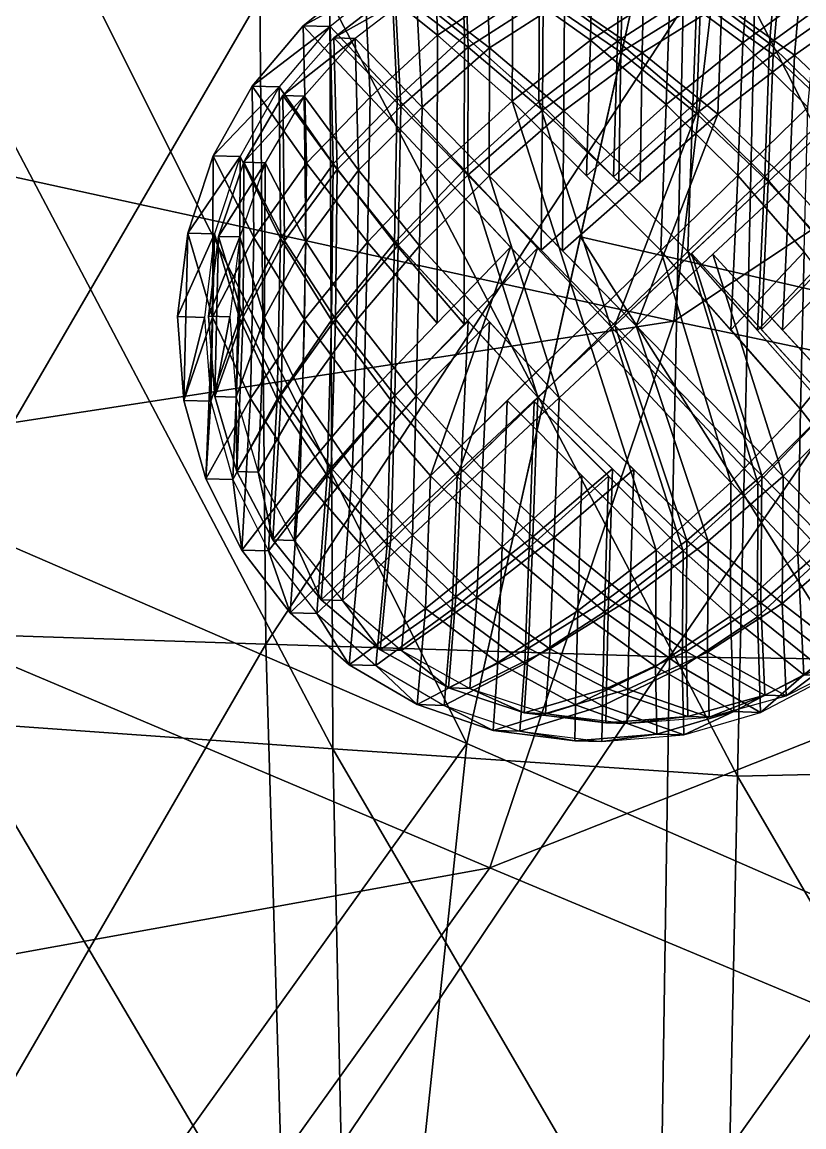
# Model space of a CAD drawing. Extents: x -23.6 to 25, y -17.9 to 25.9.
# Drawn here: x 7.815 to 10.476, y -5.419 to -1.656 of the extents above; entities that cross this region are included whole.
import ezdxf

# ---------------------------------------------------------------- set-up
doc = ezdxf.new("R2010")
doc.units = 0

msp = doc.modelspace()

# ---------------------------------------------------------------- linework, layer by layer
at = {"layer": 'Corps0', "color": 7}
for points in [[(6.93188, -0.62274, -42.62158), (10.27142, -0.67144, -41.20996), (6.63897, -1.93182, -42.61737)], [(7.0263, -3.11541, 5.98345), (9.32891, -4.11273, 4.34222), (7.5838, -0.6239, 5.97534)], [(10.10137, -0.66082, 4.33087), (7.5838, -0.6239, 5.97534), (9.32891, -4.11273, 4.34222)], [(10.03314, -2.67437, -41.20648), (6.63897, -1.93182, -42.61737), (10.27142, -0.67144, -41.20996)], [(9.7152, -2.38671, 4.3366), (12.04901, -2.92132, 1.81176), (10.10137, -0.66082, 4.33087)], [(10.27142, -0.67144, -41.20996), (12.99237, -0.71087, -38.8836), (10.03314, -2.67437, -41.20648)], [(12.3366, -0.6939, 1.80749), (10.10137, -0.66082, 4.33087), (12.04901, -2.92132, 1.81176)], [(12.69195, -3.23547, -38.87927), (10.03314, -2.67437, -41.20648), (12.99237, -0.71087, -38.8836)], [(6.63897, -1.93182, -42.61737), (10.03314, -2.67437, -41.20648), (6.34588, -3.24096, -42.61309)], [(9.32891, -4.11273, 4.34222), (11.37158, -5.00653, 1.82159), (9.7152, -2.38671, 4.3366)], [(12.04901, -2.92132, 1.81176), (9.7152, -2.38671, 4.3366), (11.37158, -5.00653, 1.82159)], [(9.40655, -4.53588, -41.19744), (6.34588, -3.24096, -42.61309), (10.03314, -2.67437, -41.20648)], [(10.03314, -2.67437, -41.20648), (12.69195, -3.23547, -38.87927), (9.40655, -4.53588, -41.19744)], [(9.32891, -4.11273, 4.34222), (7.0263, -3.11541, 5.98345), (7.32067, -6.91595, 4.37139)], [(11.90222, -5.58166, -38.86785), (9.40655, -4.53588, -41.19744), (12.69195, -3.23547, -38.87927)], [(6.34588, -3.24096, -42.61309), (9.40655, -4.53588, -41.19744), (4.82232, -5.36737, -42.59088)], [(7.32067, -6.91595, 4.37139), (8.86254, -8.50885, 1.85809), (9.32891, -4.11273, 4.34222)], [(11.37158, -5.00653, 1.82159), (9.32891, -4.11273, 4.34222), (8.86254, -8.50885, 1.85809)], [(7.15789, -7.67431, -41.16473), (4.82232, -5.36737, -42.59088), (9.40655, -4.53588, -41.19744)], [(9.40655, -4.53588, -41.19744), (11.90222, -5.58166, -38.86785), (7.15789, -7.67431, -41.16473)], [(10.11712, -6.75762, 1.83984), (11.85498, -7.98522, -1.41027), (11.37158, -5.00653, 1.82159)]]:
    msp.add_3dface(points, dxfattribs=at)
at = {"layer": 'Jambe_d15', "color": 2}
for points in [[(8.98052, -1.50018, -38.43566), (9.22912, -1.70025, -38.43029), (9.21856, -1.37518, -38.43072)], [(9.07202, -1.50292, -42.75885), (9.32061, -1.703, -42.7536), (9.31005, -1.37792, -42.7539)], [(9.48504, -1.5288, -38.42498), (9.21856, -1.37518, -38.43072), (9.22912, -1.70025, -38.43029)], [(9.57653, -1.53155, -42.74829), (9.31005, -1.37792, -42.7539), (9.32061, -1.703, -42.7536)], [(9.48504, -1.5288, -38.42498), (9.74963, -1.71777, -38.41931), (9.75665, -1.39764, -38.41937)], [(9.57653, -1.53155, -42.74829), (9.84112, -1.72052, -42.74261), (9.84814, -1.40039, -42.74267)], [(10.0213, -1.54193, -38.41363), (9.75665, -1.39764, -38.41937), (9.74963, -1.71777, -38.41931)], [(10.11279, -1.54467, -42.73693), (9.84814, -1.40039, -42.74267), (9.84112, -1.72052, -42.74261)], [(10.0213, -1.54193, -38.41363), (10.2677, -1.72607, -38.40832), (10.29565, -1.39935, -38.40795)], [(10.11279, -1.54467, -42.73693), (10.35919, -1.72882, -42.73162), (10.38714, -1.40209, -42.73114)], [(10.52777, -1.53491, -38.40289), (10.29565, -1.39935, -38.40795), (10.2677, -1.72607, -38.40832)], [(10.61926, -1.53765, -42.72607), (10.38714, -1.40209, -42.73114), (10.35919, -1.72882, -42.73162)], [(8.98052, -1.50018, -38.43566), (9.07202, -1.50292, -42.75885), (8.77197, -1.66827, -38.44)], [(8.77197, -1.66827, -38.44), (8.99993, -1.91198, -38.43499), (8.98052, -1.50018, -38.43566)], [(8.86346, -1.67102, -42.76318), (8.77197, -1.66827, -38.44), (9.07202, -1.50292, -42.75885)], [(8.86346, -1.67102, -42.76318), (9.09143, -1.91473, -42.7583), (9.07202, -1.50292, -42.75885)], [(9.22912, -1.70025, -38.43029), (8.98052, -1.50018, -38.43566), (8.99993, -1.91198, -38.43499)], [(9.32061, -1.703, -42.7536), (9.07202, -1.50292, -42.75885), (9.09143, -1.91473, -42.7583)], [(9.22912, -1.70025, -38.43029), (9.48254, -1.92498, -38.4248), (9.48504, -1.5288, -38.42498)], [(9.32061, -1.703, -42.7536), (9.57403, -1.92773, -42.7481), (9.57653, -1.53155, -42.74829)], [(9.74963, -1.71777, -38.41931), (9.48504, -1.5288, -38.42498), (9.48254, -1.92498, -38.4248)], [(9.84112, -1.72052, -42.74261), (9.57653, -1.53155, -42.74829), (9.57403, -1.92773, -42.7481)], [(9.74963, -1.71777, -38.41931), (10.00665, -1.9364, -38.41369), (10.0213, -1.54193, -38.41363)], [(10.2677, -1.72607, -38.40832), (10.0213, -1.54193, -38.41363), (10.00665, -1.9364, -38.41369)], [(10.2677, -1.72607, -38.40832), (10.4898, -1.94537, -38.40344), (10.52777, -1.53491, -38.40289)], [(10.35919, -1.72882, -42.73162), (10.58129, -1.94812, -42.72674), (10.61926, -1.53765, -42.72607)], [(9.84112, -1.72052, -42.74261), (10.09814, -1.93914, -42.73699), (10.11279, -1.54467, -42.73693)], [(10.35919, -1.72882, -42.73162), (10.11279, -1.54467, -42.73693), (10.09814, -1.93914, -42.73699)], [(8.77197, -1.66827, -38.44), (8.86346, -1.67102, -42.76318), (8.59826, -1.87371, -38.44354)], [(8.59826, -1.87371, -38.44354), (8.78277, -2.13635, -38.43951), (8.77197, -1.66827, -38.44)], [(8.68975, -1.87646, -42.76672), (8.59826, -1.87371, -38.44354), (8.86346, -1.67102, -42.76318)], [(8.68975, -1.87646, -42.76672), (8.87426, -2.13909, -42.76281), (8.86346, -1.67102, -42.76318)], [(8.99993, -1.91198, -38.43499), (8.77197, -1.66827, -38.44), (8.78277, -2.13635, -38.43951)], [(9.09143, -1.91473, -42.7583), (8.86346, -1.67102, -42.76318), (8.87426, -2.13909, -42.76281)], [(8.99993, -1.91198, -38.43499), (9.22808, -2.1557, -38.43005), (9.22912, -1.70025, -38.43029)], [(9.09143, -1.91473, -42.7583), (9.31958, -2.15844, -42.75335), (9.32061, -1.703, -42.7536)], [(9.48254, -1.92498, -38.4248), (9.22912, -1.70025, -38.43029), (9.22808, -2.1557, -38.43005)], [(9.57403, -1.92773, -42.7481), (9.32061, -1.703, -42.7536), (9.31958, -2.15844, -42.75335)], [(9.48254, -1.92498, -38.4248), (9.73596, -2.17956, -38.41931), (9.74963, -1.71777, -38.41931)], [(9.57403, -1.92773, -42.7481), (9.82745, -2.18231, -42.74261), (9.84112, -1.72052, -42.74261)], [(10.00665, -1.9364, -38.41369), (9.74963, -1.71777, -38.41931), (9.73596, -2.17956, -38.41931)], [(10.09814, -1.93914, -42.73699), (9.84112, -1.72052, -42.74261), (9.82745, -2.18231, -42.74261)], [(10.00665, -1.9364, -38.41369), (10.25103, -2.17864, -38.40838), (10.2677, -1.72607, -38.40832)], [(10.09814, -1.93914, -42.73699), (10.34252, -2.18139, -42.73168), (10.35919, -1.72882, -42.73162)], [(10.4898, -1.94537, -38.40344), (10.2677, -1.72607, -38.40832), (10.25103, -2.17864, -38.40838)], [(10.58129, -1.94812, -42.72674), (10.35919, -1.72882, -42.73162), (10.34252, -2.18139, -42.73168)], [(8.59826, -1.87371, -38.44354), (8.68975, -1.87646, -42.76672), (8.46533, -2.11096, -38.44622)], [(8.46533, -2.11096, -38.44622), (8.60357, -2.38983, -38.44311), (8.59826, -1.87371, -38.44354)], [(8.55682, -2.1137, -42.7694), (8.46533, -2.11096, -38.44622), (8.68975, -1.87646, -42.76672)], [(8.55682, -2.1137, -42.7694), (8.69506, -2.39257, -42.76641), (8.68975, -1.87646, -42.76672)], [(8.78277, -2.13635, -38.43951), (8.59826, -1.87371, -38.44354), (8.60357, -2.38983, -38.44311)], [(8.87426, -2.13909, -42.76281), (8.68975, -1.87646, -42.76672), (8.69506, -2.39257, -42.76641)], [(8.78277, -2.13635, -38.43951), (8.99108, -2.40502, -38.43487), (8.99993, -1.91198, -38.43499)], [(8.87426, -2.13909, -42.76281), (9.08258, -2.40777, -42.75817), (9.09143, -1.91473, -42.7583)], [(9.22808, -2.1557, -38.43005), (8.99993, -1.91198, -38.43499), (8.99108, -2.40502, -38.43487)], [(9.31958, -2.15844, -42.75335), (9.09143, -1.91473, -42.7583), (9.08258, -2.40777, -42.75817)], [(9.22808, -2.1557, -38.43005), (9.7279, -2.68969, -38.41918), (9.48254, -1.92498, -38.4248)], [(9.31958, -2.15844, -42.75335), (9.81939, -2.69244, -42.74249), (9.57403, -1.92773, -42.7481)], [(9.98944, -2.43414, -38.41375), (9.48254, -1.92498, -38.4248), (9.7279, -2.68969, -38.41918)], [(10.08093, -2.43688, -42.73706), (9.57403, -1.92773, -42.7481), (9.81939, -2.69244, -42.74249)], [(9.73596, -2.17956, -38.41931), (9.98944, -2.43414, -38.41375), (10.00665, -1.9364, -38.41369)], [(9.82745, -2.18231, -42.74261), (10.08093, -2.43688, -42.73706), (10.09814, -1.93914, -42.73699)], [(10.25103, -2.17864, -38.40838), (10.00665, -1.9364, -38.41369), (9.98944, -2.43414, -38.41375)], [(10.34252, -2.18139, -42.73168), (10.09814, -1.93914, -42.73699), (10.08093, -2.43688, -42.73706)], [(10.25103, -2.17864, -38.40838), (10.4765, -2.43841, -38.40344), (10.4898, -1.94537, -38.40344)], [(10.34252, -2.18139, -42.73168), (10.56799, -2.44116, -42.72674), (10.58129, -1.94812, -42.72674)], [(8.46533, -2.11096, -38.44622), (8.55682, -2.1137, -42.7694), (8.37878, -2.37445, -38.44787)], [(8.37878, -2.37445, -38.44787), (8.46325, -2.66113, -38.44598), (8.46533, -2.11096, -38.44622)], [(8.47027, -2.37719, -42.77105), (8.37878, -2.37445, -38.44787), (8.55682, -2.1137, -42.7694)], [(8.60357, -2.38983, -38.44311), (8.46533, -2.11096, -38.44622), (8.46325, -2.66113, -38.44598)], [(8.47027, -2.37719, -42.77105), (8.55474, -2.66387, -42.76928), (8.55682, -2.1137, -42.7694)], [(8.69506, -2.39257, -42.76641), (8.55682, -2.1137, -42.7694), (8.55474, -2.66387, -42.76928)], [(8.60357, -2.38983, -38.44311), (8.77661, -2.66833, -38.43933), (8.78277, -2.13635, -38.43951)], [(8.69506, -2.39257, -42.76641), (8.8681, -2.67108, -42.76263), (8.87426, -2.13909, -42.76281)], [(8.99108, -2.40502, -38.43487), (8.78277, -2.13635, -38.43951), (8.77661, -2.66833, -38.43933)], [(9.08258, -2.40777, -42.75817), (8.87426, -2.13909, -42.76281), (8.8681, -2.67108, -42.76263)], [(8.99108, -2.40502, -38.43487), (9.22821, -2.68151, -38.42968), (9.22808, -2.1557, -38.43005)], [(9.08258, -2.40777, -42.75817), (9.3197, -2.68426, -42.75299), (9.31958, -2.15844, -42.75335)], [(9.4779, -2.42266, -38.42456), (9.22808, -2.1557, -38.43005), (9.22821, -2.68151, -38.42968)], [(9.56939, -2.42541, -42.74786), (9.31958, -2.15844, -42.75335), (9.3197, -2.68426, -42.75299)], [(9.98944, -2.43414, -38.41375), (10.22705, -2.70391, -38.4085), (10.25103, -2.17864, -38.40838)], [(10.08093, -2.43688, -42.73706), (10.31854, -2.70666, -42.73181), (10.34252, -2.18139, -42.73168)], [(10.4765, -2.43841, -38.40344), (10.25103, -2.17864, -38.40838), (10.22705, -2.70391, -38.4085)], [(10.56799, -2.44116, -42.72674), (10.34252, -2.18139, -42.73168), (10.31854, -2.70666, -42.73181)], [(8.37878, -2.37445, -38.44787), (8.47027, -2.37719, -42.77105), (8.34436, -2.65875, -38.44842)], [(8.34436, -2.65875, -38.44842), (8.36602, -2.94415, -38.44781), (8.37878, -2.37445, -38.44787)], [(8.43585, -2.66149, -42.7716), (8.34436, -2.65875, -38.44842), (8.47027, -2.37719, -42.77105)], [(8.46325, -2.66113, -38.44598), (8.37878, -2.37445, -38.44787), (8.36602, -2.94415, -38.44781)], [(8.43585, -2.66149, -42.7716), (8.45751, -2.94689, -42.77099), (8.47027, -2.37719, -42.77105)], [(8.55474, -2.66387, -42.76928), (8.47027, -2.37719, -42.77105), (8.45751, -2.94689, -42.77099)], [(8.46325, -2.66113, -38.44598), (8.59228, -2.93762, -38.44305), (8.60357, -2.38983, -38.44311)], [(8.55474, -2.66387, -42.76928), (8.68377, -2.94036, -42.76635), (8.69506, -2.39257, -42.76641)], [(8.77661, -2.66833, -38.43933), (8.60357, -2.38983, -38.44311), (8.59228, -2.93762, -38.44305)], [(8.8681, -2.67108, -42.76263), (8.69506, -2.39257, -42.76641), (8.68377, -2.94036, -42.76635)], [(8.77661, -2.66833, -38.43933), (8.97869, -2.94042, -38.43487), (8.99108, -2.40502, -38.43487)], [(8.8681, -2.67108, -42.76263), (9.07019, -2.94317, -42.75817), (9.08258, -2.40777, -42.75817)], [(9.22821, -2.68151, -38.42968), (8.99108, -2.40502, -38.43487), (8.97869, -2.94042, -38.43487)], [(9.3197, -2.68426, -42.75299), (9.08258, -2.40777, -42.75817), (9.07019, -2.94317, -42.75817)], [(8.97869, -2.94042, -38.43487), (9.20465, -3.20062, -38.42987), (9.4779, -2.42266, -38.42456)], [(9.07019, -2.94317, -42.75817), (9.29614, -3.20336, -42.75317), (9.56939, -2.42541, -42.74786)], [(9.7279, -2.68969, -38.41918), (9.4779, -2.42266, -38.42456), (9.20465, -3.20062, -38.42987)], [(9.81939, -2.69244, -42.74249), (9.56939, -2.42541, -42.74786), (9.29614, -3.20336, -42.75317)], [(9.7279, -2.68969, -38.41918), (10.22753, -3.22357, -38.4082), (9.98944, -2.43414, -38.41375)], [(9.81939, -2.69244, -42.74249), (10.31903, -3.22631, -42.7315), (10.08093, -2.43688, -42.73706)], [(10.46484, -2.97381, -38.40338), (9.98944, -2.43414, -38.41375), (10.22753, -3.22357, -38.4082)], [(10.55633, -2.97656, -42.72668), (10.08093, -2.43688, -42.73706), (10.31903, -3.22631, -42.7315)], [(10.22705, -2.70391, -38.4085), (10.46484, -2.97381, -38.40338), (10.4765, -2.43841, -38.40344)], [(10.31854, -2.70666, -42.73181), (10.55633, -2.97656, -42.72668), (10.56799, -2.44116, -42.72674)], [(10.67907, -2.71099, -38.39898), (10.4765, -2.43841, -38.40344), (10.46484, -2.97381, -38.40338)], [(8.34436, -2.65875, -38.44842), (8.43585, -2.66149, -42.7716), (8.36602, -2.94415, -38.44781)], [(8.36602, -2.94415, -38.44781), (8.44061, -3.2113, -38.44604), (8.46325, -2.66113, -38.44598)], [(8.45751, -2.94689, -42.77099), (8.36602, -2.94415, -38.44781), (8.43585, -2.66149, -42.7716)], [(8.59228, -2.93762, -38.44305), (8.46325, -2.66113, -38.44598), (8.44061, -3.2113, -38.44604)], [(8.45751, -2.94689, -42.77099), (8.5321, -3.21405, -42.76922), (8.55474, -2.66387, -42.76928)], [(8.68377, -2.94036, -42.76635), (8.55474, -2.66387, -42.76928), (8.5321, -3.21405, -42.76922)], [(8.59228, -2.93762, -38.44305), (8.76141, -3.19738, -38.43927), (8.77661, -2.66833, -38.43933)], [(8.68377, -2.94036, -42.76635), (8.8529, -3.20013, -42.76257), (8.8681, -2.67108, -42.76263)], [(8.97869, -2.94042, -38.43487), (8.77661, -2.66833, -38.43933), (8.76141, -3.19738, -38.43927)], [(9.07019, -2.94317, -42.75817), (8.8681, -2.67108, -42.76263), (8.8529, -3.20013, -42.76257)], [(9.46624, -2.94512, -38.42449), (9.97302, -3.45428, -38.41351), (9.7279, -2.68969, -38.41918)], [(9.55773, -2.94787, -42.7478), (10.06451, -3.45703, -42.73681), (9.81939, -2.69244, -42.74249)], [(10.22753, -3.22357, -38.4082), (9.7279, -2.68969, -38.41918), (9.97302, -3.45428, -38.41351)], [(10.31903, -3.22631, -42.7315), (9.81939, -2.69244, -42.74249), (10.06451, -3.45703, -42.73681)], [(10.46484, -2.97381, -38.40338), (10.67041, -3.24023, -38.3988), (10.67907, -2.71099, -38.39898)], [(8.36602, -2.94415, -38.44781), (8.45751, -2.94689, -42.77099), (8.44061, -3.2113, -38.44604)], [(8.44061, -3.2113, -38.44604), (8.5628, -3.45428, -38.44335), (8.59228, -2.93762, -38.44305)], [(8.5321, -3.21405, -42.76922), (8.44061, -3.2113, -38.44604), (8.45751, -2.94689, -42.77099)], [(8.5321, -3.21405, -42.76922), (8.65429, -3.45703, -42.76654), (8.68377, -2.94036, -42.76635)], [(8.76141, -3.19738, -38.43927), (8.59228, -2.93762, -38.44305), (8.5628, -3.45428, -38.44335)], [(8.8529, -3.20013, -42.76257), (8.68377, -2.94036, -42.76635), (8.65429, -3.45703, -42.76654)], [(8.76141, -3.19738, -38.43927), (8.96582, -3.43395, -38.43481), (8.97869, -2.94042, -38.43487)], [(8.8529, -3.20013, -42.76257), (9.05731, -3.4367, -42.75811), (9.07019, -2.94317, -42.75817)], [(9.20465, -3.20062, -38.42987), (8.97869, -2.94042, -38.43487), (8.96582, -3.43395, -38.43481)], [(9.29614, -3.20336, -42.75317), (9.07019, -2.94317, -42.75817), (9.05731, -3.4367, -42.75811)], [(9.20465, -3.20062, -38.42987), (9.44891, -3.44287, -38.42456), (9.46624, -2.94512, -38.42449)], [(9.29614, -3.20336, -42.75317), (9.5404, -3.44561, -42.74786), (9.55773, -2.94787, -42.7478)], [(9.7196, -3.1997, -38.41894), (9.46624, -2.94512, -38.42449), (9.44891, -3.44287, -38.42456)], [(9.81109, -3.20245, -42.74224), (9.55773, -2.94787, -42.7478), (9.5404, -3.44561, -42.74786)], [(10.22753, -3.22357, -38.4082), (10.45568, -3.46734, -38.40325), (10.46484, -2.97381, -38.40338)], [(10.31903, -3.22631, -42.7315), (10.54718, -3.47009, -42.72656), (10.55633, -2.97656, -42.72668)], [(10.67041, -3.24023, -38.3988), (10.46484, -2.97381, -38.40338), (10.45568, -3.46734, -38.40325)], [(8.5628, -3.45428, -38.44335), (8.72711, -3.66735, -38.43969), (8.76141, -3.19738, -38.43927)], [(8.96582, -3.43395, -38.43481), (8.76141, -3.19738, -38.43927), (8.72711, -3.66735, -38.43969)], [(8.44061, -3.2113, -38.44604), (8.5321, -3.21405, -42.76922), (8.5628, -3.45428, -38.44335)], [(8.65429, -3.45703, -42.76654), (8.5628, -3.45428, -38.44335), (8.5321, -3.21405, -42.76922)], [(8.65429, -3.45703, -42.76654), (8.8186, -3.6701, -42.76287), (8.8529, -3.20013, -42.76257)], [(9.05731, -3.4367, -42.75811), (8.8529, -3.20013, -42.76257), (8.8186, -3.6701, -42.76287)], [(8.96582, -3.43395, -38.43481), (9.18786, -3.65319, -38.42993), (9.20465, -3.20062, -38.42987)], [(9.05731, -3.4367, -42.75811), (9.27935, -3.65594, -42.75323), (9.29614, -3.20336, -42.75317)], [(9.44891, -3.44287, -38.42456), (9.20465, -3.20062, -38.42987), (9.18786, -3.65319, -38.42993)], [(9.5404, -3.44561, -42.74786), (9.29614, -3.20336, -42.75317), (9.27935, -3.65594, -42.75323)], [(9.44891, -3.44287, -38.42456), (9.70605, -3.66149, -38.419), (9.7196, -3.1997, -38.41894)], [(9.5404, -3.44561, -42.74786), (9.79754, -3.66424, -42.7423), (9.81109, -3.20245, -42.74224)], [(9.97302, -3.45428, -38.41351), (9.7196, -3.1997, -38.41894), (9.70605, -3.66149, -38.419)], [(10.06451, -3.45703, -42.73681), (9.81109, -3.20245, -42.74224), (9.79754, -3.66424, -42.7423)], [(9.97302, -3.45428, -38.41351), (10.22644, -3.67895, -38.40795), (10.22753, -3.22357, -38.4082)], [(10.06451, -3.45703, -42.73681), (10.31793, -3.6817, -42.73126), (10.31903, -3.22631, -42.7315)], [(10.45568, -3.46734, -38.40325), (10.22753, -3.22357, -38.4082), (10.22644, -3.67895, -38.40795)], [(10.54718, -3.47009, -42.72656), (10.31903, -3.22631, -42.7315), (10.31793, -3.6817, -42.73126)], [(10.45568, -3.46734, -38.40325), (10.68383, -3.71124, -38.39825), (10.67041, -3.24023, -38.3988)], [(8.5628, -3.45428, -38.44335), (8.65429, -3.45703, -42.76654), (8.72711, -3.66735, -38.43969)], [(8.8186, -3.6701, -42.76287), (8.72711, -3.66735, -38.43969), (8.65429, -3.45703, -42.76654)], [(8.72711, -3.66735, -38.43969), (8.92797, -3.84448, -38.43536), (8.96582, -3.43395, -38.43481)], [(8.8186, -3.6701, -42.76287), (9.01947, -3.84722, -42.75854), (9.05731, -3.4367, -42.75811)], [(9.18786, -3.65319, -38.42993), (8.96582, -3.43395, -38.43481), (8.92797, -3.84448, -38.43536)], [(9.27935, -3.65594, -42.75323), (9.05731, -3.4367, -42.75811), (9.01947, -3.84722, -42.75854)], [(9.18786, -3.65319, -38.42993), (9.43426, -3.8374, -38.42462), (9.44891, -3.44287, -38.42456)], [(9.27935, -3.65594, -42.75323), (9.52575, -3.84014, -42.74792), (9.5404, -3.44561, -42.74786)], [(9.70605, -3.66149, -38.419), (9.44891, -3.44287, -38.42456), (9.43426, -3.8374, -38.42462)], [(9.79754, -3.66424, -42.7423), (9.5404, -3.44561, -42.74786), (9.52575, -3.84014, -42.74792)], [(9.70605, -3.66149, -38.419), (9.97058, -3.85052, -38.41326), (9.97302, -3.45428, -38.41351)], [(9.79754, -3.66424, -42.7423), (10.06207, -3.85327, -42.73657), (10.06451, -3.45703, -42.73681)], [(10.22644, -3.67895, -38.40795), (9.97302, -3.45428, -38.41351), (9.97058, -3.85052, -38.41326)], [(10.31793, -3.6817, -42.73126), (10.06451, -3.45703, -42.73681), (10.06207, -3.85327, -42.73657)], [(10.22644, -3.67895, -38.40795), (10.47521, -3.87921, -38.40258), (10.45568, -3.46734, -38.40325)], [(10.31793, -3.6817, -42.73126), (10.56671, -3.88195, -42.72576), (10.54718, -3.47009, -42.72656)], [(10.68383, -3.71124, -38.39825), (10.45568, -3.46734, -38.40325), (10.47521, -3.87921, -38.40258)], [(8.72711, -3.66735, -38.43969), (8.8186, -3.6701, -42.76287), (8.92797, -3.84448, -38.43536)], [(9.01947, -3.84722, -42.75854), (8.92797, -3.84448, -38.43536), (8.8186, -3.6701, -42.76287)], [(8.92797, -3.84448, -38.43536), (9.16015, -3.9801, -38.43029), (9.18786, -3.65319, -38.42993)], [(9.01947, -3.84722, -42.75854), (9.25164, -3.98284, -42.75347), (9.27935, -3.65594, -42.75323)], [(9.43426, -3.8374, -38.42462), (9.18786, -3.65319, -38.42993), (9.16015, -3.9801, -38.43029)], [(9.52575, -3.84014, -42.74792), (9.27935, -3.65594, -42.75323), (9.25164, -3.98284, -42.75347)], [(9.43426, -3.8374, -38.42462), (9.69897, -3.98156, -38.41894), (9.70605, -3.66149, -38.419)], [(9.52575, -3.84014, -42.74792), (9.79046, -3.98431, -42.74224), (9.79754, -3.66424, -42.7423)], [(9.97058, -3.85052, -38.41326), (9.70605, -3.66149, -38.419), (9.69897, -3.98156, -38.41894)], [(10.06207, -3.85327, -42.73657), (9.79754, -3.66424, -42.7423), (9.79046, -3.98431, -42.74224)], [(9.97058, -3.85052, -38.41326), (10.23724, -4.00427, -38.40753), (10.22644, -3.67895, -38.40795)], [(10.06207, -3.85327, -42.73657), (10.32873, -4.00701, -42.73071), (10.31793, -3.6817, -42.73126)], [(10.47521, -3.87921, -38.40258), (10.22644, -3.67895, -38.40795), (10.23724, -4.00427, -38.40753)], [(10.56671, -3.88195, -42.72576), (10.31793, -3.6817, -42.73126), (10.32873, -4.00701, -42.73071)], [(10.47521, -3.87921, -38.40258), (10.56671, -3.88195, -42.72576), (10.68383, -3.71124, -38.39825)], [(9.16015, -3.9801, -38.43029), (9.41796, -4.06835, -38.4248), (9.43426, -3.8374, -38.42462)], [(9.69897, -3.98156, -38.41894), (9.43426, -3.8374, -38.42462), (9.41796, -4.06835, -38.4248)], [(8.92797, -3.84448, -38.43536), (9.01947, -3.84722, -42.75854), (9.16015, -3.9801, -38.43029)], [(9.25164, -3.98284, -42.75347), (9.16015, -3.9801, -38.43029), (9.01947, -3.84722, -42.75854)], [(9.25164, -3.98284, -42.75347), (9.50946, -4.0711, -42.74798), (9.52575, -3.84014, -42.74792)], [(9.79046, -3.98431, -42.74224), (9.52575, -3.84014, -42.74792), (9.50946, -4.0711, -42.74798)], [(9.69897, -3.98156, -38.41894), (9.97558, -4.08087, -38.41302), (9.97058, -3.85052, -38.41326)], [(9.79046, -3.98431, -42.74224), (10.06707, -4.08361, -42.7362), (10.06207, -3.85327, -42.73657)], [(10.23724, -4.00427, -38.40753), (9.97058, -3.85052, -38.41326), (9.97558, -4.08087, -38.41302)], [(10.32873, -4.00701, -42.73071), (10.06207, -3.85327, -42.73657), (10.06707, -4.08361, -42.7362)], [(10.23724, -4.00427, -38.40753), (10.32873, -4.00701, -42.73071), (10.47521, -3.87921, -38.40258)], [(10.56671, -3.88195, -42.72576), (10.47521, -3.87921, -38.40258), (10.32873, -4.00701, -42.73071)], [(9.16015, -3.9801, -38.43029), (9.25164, -3.98284, -42.75347), (9.41796, -4.06835, -38.4248)], [(9.50946, -4.0711, -42.74798), (9.41796, -4.06835, -38.4248), (9.25164, -3.98284, -42.75347)], [(9.41796, -4.06835, -38.4248), (9.69628, -4.10339, -38.41888), (9.69897, -3.98156, -38.41894)], [(9.50946, -4.0711, -42.74798), (9.78778, -4.10614, -42.74206), (9.79046, -3.98431, -42.74224)], [(9.97558, -4.08087, -38.41302), (9.69897, -3.98156, -38.41894), (9.69628, -4.10339, -38.41888)], [(10.06707, -4.08361, -42.7362), (9.79046, -3.98431, -42.74224), (9.78778, -4.10614, -42.74206)], [(9.97558, -4.08087, -38.41302), (10.06707, -4.08361, -42.7362), (10.23724, -4.00427, -38.40753)], [(10.32873, -4.00701, -42.73071), (10.23724, -4.00427, -38.40753), (10.06707, -4.08361, -42.7362)], [(9.41796, -4.06835, -38.4248), (9.50946, -4.0711, -42.74798), (9.69628, -4.10339, -38.41888)], [(9.78778, -4.10614, -42.74206), (9.69628, -4.10339, -38.41888), (9.50946, -4.0711, -42.74798)], [(9.69628, -4.10339, -38.41888), (9.78778, -4.10614, -42.74206), (9.97558, -4.08087, -38.41302)], [(10.06707, -4.08361, -42.7362), (9.97558, -4.08087, -38.41302), (9.78778, -4.10614, -42.74206)]]:
    msp.add_3dface(points, dxfattribs=at)
at = {"layer": 'Jambe_d16', "color": 2}
for points in [[(9.0841, -1.54901, -42.39276), (9.33282, -1.74078, -42.38739), (9.32196, -1.4295, -42.38781)], [(9.58843, -1.57684, -42.38208), (9.32196, -1.4295, -42.38781), (9.33282, -1.74078, -42.38739)], [(9.15667, -1.55114, -45.81994), (9.40539, -1.74291, -45.81463), (9.39453, -1.43164, -45.815)], [(9.66101, -1.57897, -45.80932), (9.39453, -1.43164, -45.815), (9.40539, -1.74291, -45.81463)], [(9.58843, -1.57684, -42.38208), (9.85308, -1.75805, -42.3764), (9.8598, -1.45153, -42.37646)], [(9.66101, -1.57897, -45.80932), (9.92565, -1.76019, -45.80364), (9.93237, -1.45367, -45.80371)], [(10.12445, -1.5899, -42.37072), (9.8598, -1.45153, -42.37646), (9.85308, -1.75805, -42.3764)], [(10.19702, -1.59204, -45.79797), (9.93237, -1.45367, -45.80371), (9.92565, -1.76019, -45.80364)], [(10.12445, -1.5899, -42.37072), (10.37091, -1.76647, -42.36541), (10.39855, -1.45361, -42.36505)], [(10.19702, -1.59204, -45.79797), (10.44348, -1.76861, -45.79266), (10.47113, -1.45574, -45.79223)], [(10.63067, -1.58374, -42.35998), (10.39855, -1.45361, -42.36505), (10.37091, -1.76647, -42.36541)], [(10.70324, -1.58587, -45.78717), (10.47113, -1.45574, -45.79223), (10.44348, -1.76861, -45.79266)], [(9.0841, -1.54901, -42.39276), (9.15667, -1.55114, -45.81994), (8.87579, -1.70971, -42.39709)], [(8.87579, -1.70971, -42.39709), (9.10394, -1.94323, -42.39208), (9.0841, -1.54901, -42.39276)], [(8.94836, -1.71185, -45.82427), (8.87579, -1.70971, -42.39709), (9.15667, -1.55114, -45.81994)], [(8.94836, -1.71185, -45.82427), (9.17651, -1.94537, -45.81933), (9.15667, -1.55114, -45.81994)], [(9.33282, -1.74078, -42.38739), (9.0841, -1.54901, -42.39276), (9.10394, -1.94323, -42.39208)], [(9.40539, -1.74291, -45.81463), (9.15667, -1.55114, -45.81994), (9.17651, -1.94537, -45.81933)], [(9.33282, -1.74078, -42.38739), (9.58636, -1.95605, -42.38189), (9.58843, -1.57684, -42.38208)], [(9.40539, -1.74291, -45.81463), (9.65893, -1.95819, -45.80914), (9.66101, -1.57897, -45.80932)], [(9.85308, -1.75805, -42.3764), (9.58843, -1.57684, -42.38208), (9.58636, -1.95605, -42.38189)], [(9.92565, -1.76019, -45.80364), (9.66101, -1.57897, -45.80932), (9.65893, -1.95819, -45.80914)], [(9.85308, -1.75805, -42.3764), (10.11022, -1.96752, -42.37078), (10.12445, -1.5899, -42.37072)], [(9.92565, -1.76019, -45.80364), (10.1828, -1.96966, -45.79803), (10.19702, -1.59204, -45.79797)], [(10.37091, -1.76647, -42.36541), (10.12445, -1.5899, -42.37072), (10.11022, -1.96752, -42.37078)], [(10.44348, -1.76861, -45.79266), (10.19702, -1.59204, -45.79797), (10.1828, -1.96966, -45.79803)], [(10.37091, -1.76647, -42.36541), (10.59313, -1.97662, -42.36053), (10.63067, -1.58374, -42.35998)], [(10.44348, -1.76861, -45.79266), (10.66571, -1.97875, -45.78778), (10.70324, -1.58587, -45.78717)], [(8.87579, -1.70971, -42.39709), (8.94836, -1.71185, -45.82427), (8.70239, -1.90618, -42.40063)], [(8.70239, -1.90618, -42.40063), (8.88702, -2.15783, -42.3966), (8.87579, -1.70971, -42.39709)], [(8.77496, -1.90832, -45.82781), (8.70239, -1.90618, -42.40063), (8.94836, -1.71185, -45.82427)], [(8.77496, -1.90832, -45.82781), (8.95959, -2.15997, -45.82385), (8.94836, -1.71185, -45.82427)], [(9.10394, -1.94323, -42.39208), (8.87579, -1.70971, -42.39709), (8.88702, -2.15783, -42.3966)], [(9.17651, -1.94537, -45.81933), (8.94836, -1.71185, -45.82427), (8.95959, -2.15997, -45.82385)], [(9.10394, -1.94323, -42.39208), (9.33215, -2.17681, -42.38714), (9.33282, -1.74078, -42.38739)], [(9.17651, -1.94537, -45.81933), (9.40472, -2.17895, -45.81439), (9.40539, -1.74291, -45.81463)], [(9.58636, -1.95605, -42.38189), (9.33282, -1.74078, -42.38739), (9.33215, -2.17681, -42.38714)], [(9.65893, -1.95819, -45.80914), (9.40539, -1.74291, -45.81463), (9.40472, -2.17895, -45.81439)], [(9.58636, -1.95605, -42.38189), (9.84606, -2.20007, -42.37628), (9.85308, -1.75805, -42.3764)], [(9.65893, -1.95819, -45.80914), (9.91864, -2.2022, -45.80352), (9.92565, -1.76019, -45.80364)], [(10.11022, -1.96752, -42.37078), (9.85308, -1.75805, -42.3764), (9.84606, -2.20007, -42.37628)], [(10.1828, -1.96966, -45.79803), (9.92565, -1.76019, -45.80364), (9.91864, -2.2022, -45.80352)], [(10.11022, -1.96752, -42.37078), (10.35467, -2.19976, -42.36547), (10.37091, -1.76647, -42.36541)], [(10.59313, -1.97662, -42.36053), (10.37091, -1.76647, -42.36541), (10.35467, -2.19976, -42.36547)], [(10.1828, -1.96966, -45.79803), (10.42724, -2.2019, -45.79272), (10.44348, -1.76861, -45.79266)], [(10.66571, -1.97875, -45.78778), (10.44348, -1.76861, -45.79266), (10.42724, -2.2019, -45.79272)], [(8.70239, -1.90618, -42.40063), (8.77496, -1.90832, -45.82781), (8.56964, -2.13323, -42.40332)], [(8.56964, -2.13323, -42.40332), (8.70812, -2.40039, -42.4002), (8.70239, -1.90618, -42.40063)], [(8.64221, -2.13537, -45.8305), (8.56964, -2.13323, -42.40332), (8.77496, -1.90832, -45.82781)], [(8.64221, -2.13537, -45.8305), (8.7807, -2.40252, -45.82745), (8.77496, -1.90832, -45.82781)], [(8.88702, -2.15783, -42.3966), (8.70239, -1.90618, -42.40063), (8.70812, -2.40039, -42.4002)], [(8.95959, -2.15997, -45.82385), (8.77496, -1.90832, -45.82781), (8.7807, -2.40252, -45.82745)], [(8.88702, -2.15783, -42.3966), (9.09545, -2.41528, -42.39196), (9.10394, -1.94323, -42.39208)], [(8.95959, -2.15997, -45.82385), (9.16802, -2.41741, -45.81921), (9.17651, -1.94537, -45.81933)], [(9.33215, -2.17681, -42.38714), (9.10394, -1.94323, -42.39208), (9.09545, -2.41528, -42.39196)], [(9.40472, -2.17895, -45.81439), (9.17651, -1.94537, -45.81933), (9.16802, -2.41741, -45.81921)], [(9.33215, -2.17681, -42.38714), (9.58215, -2.43261, -42.38165), (9.58636, -1.95605, -42.38189)], [(9.84606, -2.20007, -42.37628), (9.58636, -1.95605, -42.38189), (9.58215, -2.43261, -42.38165)], [(9.40472, -2.17895, -45.81439), (9.65472, -2.43475, -45.80889), (9.65893, -1.95819, -45.80914)], [(9.58215, -2.43261, -42.38165), (9.83227, -2.68859, -42.37628), (10.11022, -1.96752, -42.37078)], [(9.91864, -2.2022, -45.80352), (9.65893, -1.95819, -45.80914), (9.65472, -2.43475, -45.80889)], [(9.65472, -2.43475, -45.80889), (9.90484, -2.69073, -45.80352), (10.1828, -1.96966, -45.79803)], [(10.35467, -2.19976, -42.36547), (10.11022, -1.96752, -42.37078), (9.83227, -2.68859, -42.37628)], [(10.42724, -2.2019, -45.79272), (10.1828, -1.96966, -45.79803), (9.90484, -2.69073, -45.80352)], [(10.35467, -2.19976, -42.36547), (10.58074, -2.44903, -42.36053), (10.59313, -1.97662, -42.36053)], [(10.42724, -2.2019, -45.79272), (10.65332, -2.45117, -45.78778), (10.66571, -1.97875, -45.78778)], [(8.56964, -2.13323, -42.40332), (8.64221, -2.13537, -45.8305), (8.48339, -2.38549, -42.40496)], [(8.48339, -2.38549, -42.40496), (8.56811, -2.66009, -42.40301), (8.56964, -2.13323, -42.40332)], [(8.55596, -2.38763, -45.83215), (8.48339, -2.38549, -42.40496), (8.64221, -2.13537, -45.8305)], [(8.55596, -2.38763, -45.83215), (8.64068, -2.66223, -45.83026), (8.64221, -2.13537, -45.8305)], [(8.70812, -2.40039, -42.4002), (8.56964, -2.13323, -42.40332), (8.56811, -2.66009, -42.40301)], [(8.7807, -2.40252, -45.82745), (8.64221, -2.13537, -45.8305), (8.64068, -2.66223, -45.83026)], [(8.70812, -2.40039, -42.4002), (8.88134, -2.66723, -42.39642), (8.88702, -2.15783, -42.3966)], [(8.7807, -2.40252, -45.82745), (8.95391, -2.66937, -45.82366), (8.95959, -2.15997, -45.82385)], [(9.09545, -2.41528, -42.39196), (8.88702, -2.15783, -42.3966), (8.88134, -2.66723, -42.39642)], [(9.16802, -2.41741, -45.81921), (8.95959, -2.15997, -45.82385), (8.95391, -2.66937, -45.82366)], [(9.09545, -2.41528, -42.39196), (9.57092, -2.93286, -42.38159), (9.33215, -2.17681, -42.38714)], [(9.16802, -2.41741, -45.81921), (9.64349, -2.93499, -45.80883), (9.40472, -2.17895, -45.81439)], [(9.83227, -2.68859, -42.37628), (9.33215, -2.17681, -42.38714), (9.57092, -2.93286, -42.38159)], [(9.90484, -2.69073, -45.80352), (9.40472, -2.17895, -45.81439), (9.64349, -2.93499, -45.80883)], [(10.09344, -2.44409, -42.37084), (10.33105, -2.70281, -42.3656), (10.35467, -2.19976, -42.36547)], [(10.16601, -2.44622, -45.79809), (10.40362, -2.70495, -45.79284), (10.42724, -2.2019, -45.79272)], [(10.58074, -2.44903, -42.36053), (10.35467, -2.19976, -42.36547), (10.33105, -2.70281, -42.3656)], [(10.65332, -2.45117, -45.78778), (10.42724, -2.2019, -45.79272), (10.40362, -2.70495, -45.79284)], [(8.48339, -2.38549, -42.40496), (8.55596, -2.38763, -45.83215), (8.44921, -2.65765, -42.40551)], [(8.44921, -2.65765, -42.40551), (8.47113, -2.9309, -42.4049), (8.48339, -2.38549, -42.40496)], [(8.52178, -2.65979, -45.8327), (8.44921, -2.65765, -42.40551), (8.55596, -2.38763, -45.83215)], [(8.56811, -2.66009, -42.40301), (8.48339, -2.38549, -42.40496), (8.47113, -2.9309, -42.4049)], [(8.52178, -2.65979, -45.8327), (8.5437, -2.93304, -45.83209), (8.55596, -2.38763, -45.83215)], [(8.64068, -2.66223, -45.83026), (8.55596, -2.38763, -45.83215), (8.5437, -2.93304, -45.83209)], [(8.56811, -2.66009, -42.40301), (8.69738, -2.92492, -42.40008), (8.70812, -2.40039, -42.4002)], [(8.64068, -2.66223, -45.83026), (8.76995, -2.92706, -45.82733), (8.7807, -2.40252, -45.82745)], [(8.88134, -2.66723, -42.39642), (8.70812, -2.40039, -42.4002), (8.69738, -2.92492, -42.40008)], [(8.95391, -2.66937, -45.82366), (8.7807, -2.40252, -45.82745), (8.76995, -2.92706, -45.82733)], [(8.88134, -2.66723, -42.39642), (9.08355, -2.92797, -42.3919), (9.09545, -2.41528, -42.39196)], [(8.95391, -2.66937, -45.82366), (9.15612, -2.93011, -45.81915), (9.16802, -2.41741, -45.81921)], [(9.33319, -2.67413, -42.38684), (9.09545, -2.41528, -42.39196), (9.08355, -2.92797, -42.3919)], [(9.40576, -2.67626, -45.81408), (9.16802, -2.41741, -45.81921), (9.15612, -2.93011, -45.81915)], [(9.83227, -2.68859, -42.37628), (10.33227, -3.20031, -42.36529), (10.09344, -2.44409, -42.37084)], [(10.56878, -2.9616, -42.36047), (10.09344, -2.44409, -42.37084), (10.33227, -3.20031, -42.36529)], [(9.90484, -2.69073, -45.80352), (10.40484, -3.20245, -45.79254), (10.16601, -2.44622, -45.79809)], [(10.64135, -2.96374, -45.78771), (10.16601, -2.44622, -45.79809), (10.40484, -3.20245, -45.79254)], [(10.33105, -2.70281, -42.3656), (10.56878, -2.9616, -42.36047), (10.58074, -2.44903, -42.36053)], [(10.40362, -2.70495, -45.79284), (10.64135, -2.96374, -45.78771), (10.65332, -2.45117, -45.78778)], [(8.44921, -2.65765, -42.40551), (8.52178, -2.65979, -45.8327), (8.47113, -2.9309, -42.4049)], [(8.5437, -2.93304, -45.83209), (8.47113, -2.9309, -42.4049), (8.52178, -2.65979, -45.8327)], [(8.47113, -2.9309, -42.4049), (8.54602, -3.18682, -42.40313), (8.56811, -2.66009, -42.40301)], [(8.5437, -2.93304, -45.83209), (8.61859, -3.18896, -45.83032), (8.64068, -2.66223, -45.83026)], [(8.69738, -2.92492, -42.40008), (8.56811, -2.66009, -42.40301), (8.54602, -3.18682, -42.40313)], [(8.76995, -2.92706, -45.82733), (8.64068, -2.66223, -45.83026), (8.61859, -3.18896, -45.83032)], [(8.69738, -2.92492, -42.40008), (8.86663, -3.17388, -42.39636), (8.88134, -2.66723, -42.39642)], [(8.76995, -2.92706, -45.82733), (8.9392, -3.17602, -45.8236), (8.95391, -2.66937, -45.82366)], [(9.08355, -2.92797, -42.3919), (8.88134, -2.66723, -42.39642), (8.86663, -3.17388, -42.39636)], [(9.15612, -2.93011, -45.81915), (8.95391, -2.66937, -45.82366), (8.9392, -3.17602, -45.8236)], [(9.08355, -2.92797, -42.3919), (9.30975, -3.17736, -42.38696), (9.33319, -2.67413, -42.38684)], [(9.15612, -2.93011, -45.81915), (9.38232, -3.1795, -45.8142), (9.40576, -2.67626, -45.81408)], [(9.57092, -2.93286, -42.38159), (9.33319, -2.67413, -42.38684), (9.30975, -3.17736, -42.38696)], [(9.64349, -2.93499, -45.80883), (9.40576, -2.67626, -45.81408), (9.38232, -3.1795, -45.8142)], [(9.57092, -2.93286, -42.38159), (10.07757, -3.42132, -42.3706), (9.83227, -2.68859, -42.37628)], [(9.64349, -2.93499, -45.80883), (10.15014, -3.42346, -45.79785), (9.90484, -2.69073, -45.80352)], [(10.33227, -3.20031, -42.36529), (9.83227, -2.68859, -42.37628), (10.07757, -3.42132, -42.3706)], [(10.40484, -3.20245, -45.79254), (9.90484, -2.69073, -45.80352), (10.15014, -3.42346, -45.79785)], [(8.47113, -2.9309, -42.4049), (8.5437, -2.93304, -45.83209), (8.54602, -3.18682, -42.40313)], [(8.61859, -3.18896, -45.83032), (8.54602, -3.18682, -42.40313), (8.5437, -2.93304, -45.83209)], [(8.54602, -3.18682, -42.40313), (8.66839, -3.41961, -42.40045), (8.69738, -2.92492, -42.40008)], [(8.61859, -3.18896, -45.83032), (8.74096, -3.42175, -45.82763), (8.76995, -2.92706, -45.82733)], [(8.86663, -3.17388, -42.39636), (8.69738, -2.92492, -42.40008), (8.66839, -3.41961, -42.40045)], [(8.9392, -3.17602, -45.8236), (8.76995, -2.92706, -45.82733), (8.74096, -3.42175, -45.82763)], [(8.86663, -3.17388, -42.39636), (9.07128, -3.40057, -42.3919), (9.08355, -2.92797, -42.3919)], [(8.9392, -3.17602, -45.8236), (9.14385, -3.4027, -45.81915), (9.15612, -2.93011, -45.81915)], [(9.30975, -3.17736, -42.38696), (9.08355, -2.92797, -42.3919), (9.07128, -3.40057, -42.3919)], [(9.38232, -3.1795, -45.8142), (9.15612, -2.93011, -45.81915), (9.14385, -3.4027, -45.81915)], [(9.30975, -3.17736, -42.38696), (9.55371, -3.40924, -42.38171), (9.57092, -2.93286, -42.38159)], [(9.82415, -3.17712, -42.37609), (9.57092, -2.93286, -42.38159), (9.55371, -3.40924, -42.38171)], [(9.38232, -3.1795, -45.8142), (9.62628, -3.41137, -45.80895), (9.64349, -2.93499, -45.80883)], [(9.89672, -3.17926, -45.80334), (9.64349, -2.93499, -45.80883), (9.62628, -3.41137, -45.80895)], [(10.33227, -3.20031, -42.36529), (10.56048, -3.43395, -42.36035), (10.56878, -2.9616, -42.36047)], [(10.40484, -3.20245, -45.79254), (10.63305, -3.43609, -45.78759), (10.64135, -2.96374, -45.78771)], [(8.54602, -3.18682, -42.40313), (8.61859, -3.18896, -45.83032), (8.66839, -3.41961, -42.40045)], [(8.74096, -3.42175, -45.82763), (8.66839, -3.41961, -42.40045), (8.61859, -3.18896, -45.83032)], [(8.66839, -3.41961, -42.40045), (8.83288, -3.62377, -42.39678), (8.86663, -3.17388, -42.39636)], [(8.74096, -3.42175, -45.82763), (8.90545, -3.62591, -45.82397), (8.9392, -3.17602, -45.8236)], [(9.07128, -3.40057, -42.3919), (8.86663, -3.17388, -42.39636), (8.83288, -3.62377, -42.39678)], [(9.14385, -3.4027, -45.81915), (8.9392, -3.17602, -45.8236), (8.90545, -3.62591, -45.82397)], [(9.07128, -3.40057, -42.3919), (9.29077, -3.61291, -42.38708), (9.30975, -3.17736, -42.38696)], [(9.14385, -3.4027, -45.81915), (9.36334, -3.61505, -45.81433), (9.38232, -3.1795, -45.8142)], [(9.55371, -3.40924, -42.38171), (9.30975, -3.17736, -42.38696), (9.29077, -3.61291, -42.38708)], [(9.62628, -3.41137, -45.80895), (9.38232, -3.1795, -45.8142), (9.36334, -3.61505, -45.81433)], [(9.55371, -3.40924, -42.38171), (9.81134, -3.61901, -42.37609), (9.82415, -3.17712, -42.37609)], [(9.62628, -3.41137, -45.80895), (9.88391, -3.62115, -45.80334), (9.89672, -3.17926, -45.80334)], [(10.07757, -3.42132, -42.3706), (9.82415, -3.17712, -42.37609), (9.81134, -3.61901, -42.37609)], [(10.15014, -3.42346, -45.79785), (9.89672, -3.17926, -45.80334), (9.88391, -3.62115, -45.80334)], [(10.07757, -3.42132, -42.3706), (10.32897, -3.63385, -42.36511), (10.33227, -3.20031, -42.36529)], [(10.15014, -3.42346, -45.79785), (10.40155, -3.63598, -45.79235), (10.40484, -3.20245, -45.79254)], [(10.56048, -3.43395, -42.36035), (10.33227, -3.20031, -42.36529), (10.32897, -3.63385, -42.36511)], [(10.63305, -3.43609, -45.78759), (10.40484, -3.20245, -45.79254), (10.40155, -3.63598, -45.79235)], [(8.66839, -3.41961, -42.40045), (8.74096, -3.42175, -45.82763), (8.83288, -3.62377, -42.39678)], [(8.90545, -3.62591, -45.82397), (8.83288, -3.62377, -42.39678), (8.74096, -3.42175, -45.82763)], [(8.83288, -3.62377, -42.39678), (9.03375, -3.79357, -42.39245), (9.07128, -3.40057, -42.3919)], [(8.90545, -3.62591, -45.82397), (9.10632, -3.79571, -45.81964), (9.14385, -3.4027, -45.81915)], [(9.29077, -3.61291, -42.38708), (9.07128, -3.40057, -42.3919), (9.03375, -3.79357, -42.39245)], [(9.36334, -3.61505, -45.81433), (9.14385, -3.4027, -45.81915), (9.10632, -3.79571, -45.81964)], [(9.29077, -3.61291, -42.38708), (9.53881, -3.78826, -42.38177), (9.55371, -3.40924, -42.38171)], [(9.36334, -3.61505, -45.81433), (9.61138, -3.7904, -45.80902), (9.62628, -3.41137, -45.80895)], [(9.81134, -3.61901, -42.37609), (9.55371, -3.40924, -42.38171), (9.53881, -3.78826, -42.38177)], [(9.88391, -3.62115, -45.80334), (9.62628, -3.41137, -45.80895), (9.61138, -3.7904, -45.80902)], [(9.81134, -3.61901, -42.37609), (10.07482, -3.79925, -42.37042), (10.07757, -3.42132, -42.3706)], [(9.88391, -3.62115, -45.80334), (10.14739, -3.80139, -45.79766), (10.15014, -3.42346, -45.79785)], [(10.32897, -3.63385, -42.36511), (10.07757, -3.42132, -42.3706), (10.07482, -3.79925, -42.37042)], [(10.40155, -3.63598, -45.79235), (10.15014, -3.42346, -45.79785), (10.14739, -3.80139, -45.79766)], [(10.32897, -3.63385, -42.36511), (10.58032, -3.8283, -42.35968), (10.56048, -3.43395, -42.36035)], [(10.40155, -3.63598, -45.79235), (10.65289, -3.83044, -45.78686), (10.63305, -3.43609, -45.78759)], [(8.83288, -3.62377, -42.39678), (8.90545, -3.62591, -45.82397), (9.03375, -3.79357, -42.39245)], [(9.10632, -3.79571, -45.81964), (9.03375, -3.79357, -42.39245), (8.90545, -3.62591, -45.82397)], [(9.03375, -3.79357, -42.39245), (9.26599, -3.9237, -42.38739), (9.29077, -3.61291, -42.38708)], [(9.10632, -3.79571, -45.81964), (9.33856, -3.92584, -45.81457), (9.36334, -3.61505, -45.81433)], [(9.53881, -3.78826, -42.38177), (9.29077, -3.61291, -42.38708), (9.26599, -3.9237, -42.38739)], [(9.61138, -3.7904, -45.80902), (9.36334, -3.61505, -45.81433), (9.33856, -3.92584, -45.81457)], [(9.53881, -3.78826, -42.38177), (9.80432, -3.92553, -42.37603), (9.81134, -3.61901, -42.37609)], [(9.61138, -3.7904, -45.80902), (9.87689, -3.92767, -45.80328), (9.88391, -3.62115, -45.80334)], [(10.07482, -3.79925, -42.37042), (9.81134, -3.61901, -42.37609), (9.80432, -3.92553, -42.37603)], [(10.14739, -3.80139, -45.79766), (9.88391, -3.62115, -45.80334), (9.87689, -3.92767, -45.80328)], [(10.07482, -3.79925, -42.37042), (10.34259, -3.94781, -42.36462), (10.32897, -3.63385, -42.36511)], [(10.14739, -3.80139, -45.79766), (10.41516, -3.94995, -45.7918), (10.40155, -3.63598, -45.79235)], [(10.58032, -3.8283, -42.35968), (10.32897, -3.63385, -42.36511), (10.34259, -3.94781, -42.36462)], [(10.65289, -3.83044, -45.78686), (10.40155, -3.63598, -45.79235), (10.41516, -3.94995, -45.7918)], [(9.03375, -3.79357, -42.39245), (9.10632, -3.79571, -45.81964), (9.26599, -3.9237, -42.38739)], [(9.33856, -3.92584, -45.81457), (9.26599, -3.9237, -42.38739), (9.10632, -3.79571, -45.81964)], [(9.26599, -3.9237, -42.38739), (9.52386, -4.0083, -42.38189), (9.53881, -3.78826, -42.38177)], [(9.33856, -3.92584, -45.81457), (9.59643, -4.01043, -45.80908), (9.61138, -3.7904, -45.80902)], [(9.80432, -3.92553, -42.37603), (9.53881, -3.78826, -42.38177), (9.52386, -4.0083, -42.38189)], [(9.87689, -3.92767, -45.80328), (9.61138, -3.7904, -45.80902), (9.59643, -4.01043, -45.80908)], [(9.80432, -3.92553, -42.37603), (10.08117, -4.02081, -42.37011), (10.07482, -3.79925, -42.37042)], [(10.34259, -3.94781, -42.36462), (10.07482, -3.79925, -42.37042), (10.08117, -4.02081, -42.37011)], [(9.87689, -3.92767, -45.80328), (10.15374, -4.02294, -45.7973), (10.14739, -3.80139, -45.79766)], [(10.41516, -3.94995, -45.7918), (10.14739, -3.80139, -45.79766), (10.15374, -4.02294, -45.7973)], [(10.34259, -3.94781, -42.36462), (10.41516, -3.94995, -45.7918), (10.58032, -3.8283, -42.35968)], [(10.65289, -3.83044, -45.78686), (10.58032, -3.8283, -42.35968), (10.41516, -3.94995, -45.7918)], [(9.26599, -3.9237, -42.38739), (9.33856, -3.92584, -45.81457), (9.52386, -4.0083, -42.38189)], [(9.59643, -4.01043, -45.80908), (9.52386, -4.0083, -42.38189), (9.33856, -3.92584, -45.81457)], [(9.52386, -4.0083, -42.38189), (9.802, -4.04211, -42.37597), (9.80432, -3.92553, -42.37603)], [(9.59643, -4.01043, -45.80908), (9.87457, -4.04425, -45.80316), (9.87689, -3.92767, -45.80328)], [(10.08117, -4.02081, -42.37011), (9.80432, -3.92553, -42.37603), (9.802, -4.04211, -42.37597)], [(10.15374, -4.02294, -45.7973), (9.87689, -3.92767, -45.80328), (9.87457, -4.04425, -45.80316)], [(10.08117, -4.02081, -42.37011), (10.15374, -4.02294, -45.7973), (10.34259, -3.94781, -42.36462)], [(10.41516, -3.94995, -45.7918), (10.34259, -3.94781, -42.36462), (10.15374, -4.02294, -45.7973)], [(9.52386, -4.0083, -42.38189), (9.59643, -4.01043, -45.80908), (9.802, -4.04211, -42.37597)], [(9.87457, -4.04425, -45.80316), (9.802, -4.04211, -42.37597), (9.59643, -4.01043, -45.80908)], [(9.802, -4.04211, -42.37597), (9.87457, -4.04425, -45.80316), (10.08117, -4.02081, -42.37011)], [(10.15374, -4.02294, -45.7973), (10.08117, -4.02081, -42.37011), (9.87457, -4.04425, -45.80316)]]:
    msp.add_3dface(points, dxfattribs=at)
at = {"layer": 'Pied_d17', "color": 2}
for points in [[(7.28729, -1.54345, -44.85754), (7.36938, -3.73272, -44.91101), (8.62445, -1.57342, -44.49389)], [(8.64477, -3.77423, -44.55242), (8.62445, -1.57342, -44.49389), (7.36938, -3.73272, -44.91101)], [(7.58428, -4.03912, -55.37536), (7.51153, -1.54827, -55.44134), (8.87261, -4.13116, -55.67956)], [(8.86285, -1.57861, -55.74798), (8.87261, -4.13116, -55.67956), (7.51153, -1.54827, -55.44134)], [(8.62445, -1.57342, -44.49389), (8.64477, -3.77423, -44.55242), (10.06463, -1.60583, -44.34637)], [(8.87261, -4.13116, -55.67956), (8.86285, -1.57861, -55.74798), (10.25042, -4.22399, -55.76586)], [(10.30804, -1.61108, -55.83422), (10.25042, -4.22399, -55.76586), (8.86285, -1.57861, -55.74798)], [(10.01885, -3.81762, -44.40765), (10.06463, -1.60583, -44.34637), (8.64477, -3.77423, -44.55242)], [(10.06463, -1.60583, -44.34637), (10.01885, -3.81762, -44.40765), (11.51019, -1.63818, -44.43273)], [(10.25042, -4.22399, -55.76586), (10.30804, -1.61108, -55.83422), (11.6264, -4.19287, -55.62121)], [(11.74859, -1.64337, -55.68682), (11.6264, -4.19287, -55.62121), (10.30804, -1.61108, -55.83422)], [(11.39855, -3.83599, -44.49407), (11.51019, -1.63818, -44.43273), (10.01885, -3.81762, -44.40765)], [(7.36938, -3.73272, -44.91101), (7.51293, -5.72875, -45.22265), (8.64477, -3.77423, -44.55242)], [(8.70422, -5.7752, -44.88079), (8.64477, -3.77423, -44.55242), (7.51293, -5.72875, -45.22265)], [(8.64477, -3.77423, -44.55242), (8.70422, -5.7752, -44.88079), (10.01885, -3.81762, -44.40765)], [(9.98767, -5.82354, -44.74316), (10.01885, -3.81762, -44.40765), (8.70422, -5.7752, -44.88079)], [(10.01885, -3.81762, -44.40765), (9.98767, -5.82354, -44.74316), (11.39855, -3.83599, -44.49407)], [(11.27703, -5.83294, -44.82623), (11.39855, -3.83599, -44.49407), (9.98767, -5.82354, -44.74316)], [(7.71472, -6.17602, -55.21661), (7.58428, -4.03912, -55.37536), (8.91778, -6.29656, -55.50775)], [(8.87261, -4.13116, -55.67956), (8.91778, -6.29656, -55.50775), (7.58428, -4.03912, -55.37536)], [(8.91778, -6.29656, -55.50775), (8.87261, -4.13116, -55.67956), (10.20428, -6.41748, -55.59075)], [(10.25042, -4.22399, -55.76586), (10.20428, -6.41748, -55.59075), (8.87261, -4.13116, -55.67956)], [(11.6264, -4.19287, -55.62121), (11.4906, -6.3543, -55.45318), (10.25042, -4.22399, -55.76586)], [(10.20428, -6.41748, -55.59075), (10.25042, -4.22399, -55.76586), (11.4906, -6.3543, -55.45318)]]:
    msp.add_3dface(points, dxfattribs=at)

doc.saveas('drawing.dxf')
